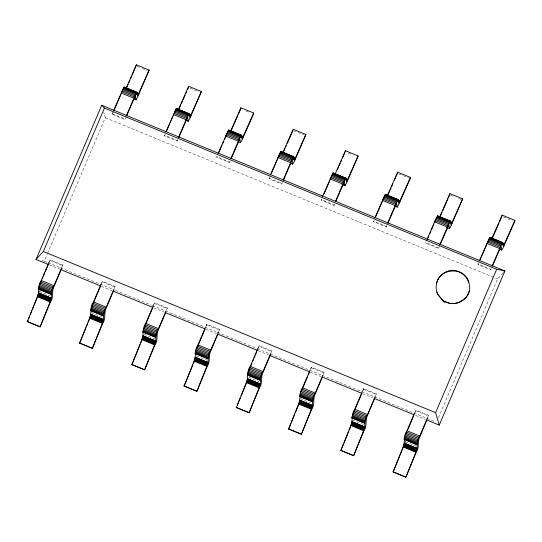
<?xml version="1.0" encoding="UTF-8"?>
<svg xmlns="http://www.w3.org/2000/svg" width="542" height="542" viewBox="0 0 542 542"><rect width="100%" height="100%" fill="white"/><g stroke="black" fill="none" stroke-linecap="round" stroke-linejoin="round"><path stroke-width="0.41" stroke-dasharray="2.71 2.03" d="M39.309 292.375L39.864 290.647M92.113 312.117L91.869 312.917L102.377 317.233M301.122 397.997L300.878 398.797L310.634 402.808M405.07 442.665L405.626 440.937M352.822 421.195L353.127 420.267L363.635 424.582M41.788 260.621L44.248 261.122L47.222 254.151M47.547 253.371L105.317 117.716L103.732 112.262M49.065 262.064L50.047 259.767L62.804 265.004L61.429 269.083M126.51 116.245L125.066 119.626L112.309 114.389L112.899 112.16M48.672 263.839L50.047 259.767M112.309 114.389L113.752 111.002M61.822 267.308L62.804 265.004M101.32 283.534L102.296 281.237L115.053 286.474L114.538 288.527M100.92 285.316L102.296 281.237M177.891 139.748L177.315 141.096L164.565 135.859L166.001 132.478M114.071 288.778L115.053 286.474M153.569 305.004L154.551 302.707L167.302 307.951L166.794 309.997M153.176 306.786L154.551 302.707M230.147 161.218L229.571 162.566L216.814 157.329L217.389 155.974M166.326 310.248L167.302 307.951M205.825 326.474L206.8 324.177L219.557 329.421L218.182 333.493M282.396 182.688L281.82 184.036L269.069 178.799L269.659 176.57M206.292 326.223L206.8 324.177M269.069 178.799L269.645 177.444M218.575 331.718L219.557 329.421M258.073 347.944L259.056 345.647L271.806 350.891L270.722 354.285M257.68 349.726L259.056 345.647M334.651 204.158L334.075 205.506L321.318 200.269L322.761 196.888M270.499 353.953L271.806 350.891M310.329 369.42L311.304 367.117L324.062 372.361L323.547 374.407M310.796 369.163L311.304 367.117M386.9 225.628L386.324 226.976L373.567 221.739L374.149 220.384M323.079 374.657L324.062 372.361M362.578 390.89L363.553 388.587L376.311 393.831L374.935 397.903M363.045 390.633L363.553 388.587M440.016 245.065L438.573 248.446L425.822 243.209L426.398 241.854M375.328 396.127L376.311 393.831M414.826 412.36L415.809 410.057L428.559 415.301L427.184 419.373M414.434 414.135L415.809 410.057M491.404 268.568L490.828 269.923L478.071 264.679L479.514 261.298M427.259 418.363L428.559 415.301M438.498 417.658L497.583 278.9L502.651 273.385M136.984 66.327L139.233 67.249M142.234 68.482L147.485 70.643M189.985 88.102L198.989 91.801M245.987 111.117L249.74 112.655M293.737 130.737L304.238 135.053M348.242 153.129L351.988 154.673M398.993 173.982L408.743 177.993M450.49 195.147L454.243 196.685M458.742 198.535L461.743 199.768M503.491 216.922L512.495 220.628M112.248 113.691L124.999 118.935L125.066 119.626M269.001 178.101L281.759 183.345L281.82 184.036M105.317 117.716L497.583 278.9M50.108 260.458L62.865 265.702M102.363 281.928L115.114 287.172M154.612 303.398L167.37 308.642M206.868 324.875L219.618 330.112M259.117 346.345L271.874 351.582M311.372 367.815L324.123 373.052M363.621 389.285L376.372 394.522M415.87 410.755L428.627 415.992M44.248 261.122L47.378 262.409M48.163 262.735L59.911 267.558M60.69 267.883L112.37 289.116M115.5 290.404L151.516 305.2M152.302 305.525L216.502 331.907M217.288 332.226L256.434 348.31M257.22 348.635L308.893 369.868M309.678 370.193L321.42 375.017M322.205 375.335L373.878 396.575M374.664 396.893L413.031 412.658M413.81 412.977L435.734 421.988M49.132 264.828L59.64 269.144M101.388 286.298L111.889 290.614M153.637 307.768L164.138 312.084M205.885 329.238L216.393 333.554M258.141 350.708L268.642 355.024M310.39 372.178L320.898 376.494M362.645 393.648L373.147 397.963M415.646 415.429L425.395 419.433M39.62 291.447L50.121 295.763M144.125 334.387L154.626 338.703M196.373 355.857L206.875 360.173M248.629 377.327L259.13 381.643M405.382 441.737L415.883 446.052M490.828 269.923L490.761 269.225L478.01 263.981L478.071 264.679M438.573 248.446L438.512 247.755L425.755 242.511L425.822 243.209M386.324 226.976L386.263 226.285L373.506 221.041L373.567 221.739M334.075 205.506L334.007 204.815L321.257 199.571L321.318 200.269M229.571 162.566L229.503 161.875L216.753 156.631L216.814 157.329M177.315 141.096L177.254 140.405L164.497 135.161L164.565 135.859"/><path stroke-width="0.81" d="M93.874 301.867L100.636 285.986L61.138 269.76L54.051 286.393C51.321 291.372 53.99 297.246 50.359 302.097L40.135 326.887L27.378 321.643L37.323 296.677C39.695 291.454 37.418 285.444 41.233 280.458L48.739 262.829M40.135 326.887L50.074 301.914C52.452 296.691 50.176 290.681 53.99 285.702L61.497 268.073M113.962 289.875L106.307 307.863C103.576 312.842 106.239 318.716 102.607 323.567L92.384 348.357L79.633 343.12L89.572 318.147C91.95 312.924 89.667 306.914 93.488 301.928L100.995 284.299M92.384 348.357L102.33 323.391C104.701 318.161 102.424 312.151 106.239 307.172L113.745 289.543M198.379 344.807L205.14 328.926L165.642 312.7L158.555 329.333C155.825 334.312 158.488 340.186 154.856 345.037L144.639 369.827L131.882 364.59L141.828 339.617C144.199 334.394 141.923 328.384 145.737 323.398L153.244 305.769M144.639 369.827L154.578 344.861C156.95 339.631 154.673 333.621 158.494 328.642L166.001 311.013M257.389 350.403L217.891 334.17L210.811 350.809C208.081 355.782 210.743 361.656 207.112 366.507L196.888 391.297L184.138 386.06L194.077 361.087C196.448 355.864 194.172 349.854 197.993 344.868L205.499 327.246M196.888 391.297L206.827 366.331C209.205 361.101 206.929 355.098 210.743 350.112L218.25 332.483M270.722 354.285L263.06 372.279C260.329 377.252 262.992 383.126 259.361 387.977L249.144 412.767L236.387 407.53L246.325 382.557C248.703 377.334 246.427 371.324 250.241 366.345L257.748 348.716M249.144 412.767L259.083 387.801C261.454 382.577 259.178 376.568 262.999 371.582L270.499 353.953M355.45 408.465L361.893 393.343L322.395 377.11L315.308 393.749C312.578 398.722 315.248 404.603 311.616 409.447L301.393 434.237L288.635 429L298.581 404.027C300.952 398.804 298.676 392.794 302.49 387.815L309.997 370.186M301.393 434.237L311.332 409.271C313.71 404.047 311.433 398.038 315.248 393.052L322.754 375.423M414.142 414.813L374.644 398.58L367.564 415.219C364.834 420.192 367.496 426.073 363.865 430.917L353.641 455.707L340.891 450.47L350.83 425.497C353.208 420.274 350.931 414.264 354.746 409.285L362.252 391.656M353.641 455.707L363.587 430.741C365.958 425.517 363.682 419.508 367.496 414.522L375.003 396.893M335.383 173.44L345.389 150.703L358.147 155.94L346.697 182.722L344.908 185.676L344.468 181.794L344.102 182.268L335.803 201.448L504.9 270.932L439.244 425.124L426.9 420.05L419.813 436.689C417.083 441.662 419.745 447.543 416.114 452.387L405.897 477.177L393.14 471.94L403.085 446.967C405.457 441.744 403.18 435.734 406.995 430.754L414.501 413.126M405.897 477.177L415.836 452.211C418.214 446.987 415.931 440.978 419.752 435.992L427.259 418.363M126.794 115.568L135.094 96.381L135.466 95.914L135.9 99.796L137.695 96.835L149.138 70.06L136.388 64.823L132.228 75.114M178.298 109.789L188.636 86.293L201.394 91.53L189.944 118.305L188.149 121.266L187.715 117.384L187.342 117.851L179.043 137.038M240.736 108.956L240.885 107.763L253.642 113L253.487 114.199L241.759 140.663L240.404 142.736L239.882 138.901L231.298 158.508M282.795 152.729L293.141 129.233L305.891 134.47L294.448 161.252L292.653 164.206L292.219 160.324L291.847 160.798L283.547 179.978M345.24 151.895L345.389 150.703M397.489 173.365L397.645 172.173L410.396 177.41L410.247 178.609L398.512 205.072L397.157 207.146L396.642 203.311L388.052 222.918M446.547 227.328L449.406 228.616L450.375 227.294L462.651 198.88L449.894 193.643L448.742 197.112M501.994 216.305L502.143 215.113L514.9 220.357L514.744 221.549L503.017 248.012L501.662 250.086L501.14 246.251L492.556 265.865M463.552 299.814C480.11 287.118 459.975 260.736 442.753 273.906C436.127 279.164 434.372 287.863 438.011 294.78C453.376 311.596 437.123 295.647 436.906 292.124M144.321 328.262L144.49 327.605M92.133 306.515L92.384 305.668M248.886 370.924L248.988 370.545M353.391 413.864L353.641 413.024M468.857 282.084C464.569 266.576 439.623 267.646 436.554 283.405M443.817 300.891C453.037 307.389 467.184 300.925 469.209 290.803M40.128 284.198L40.318 283.662M144.633 327.138L145.032 326.013M196.888 348.614L197.071 348.072M301.386 391.554L301.576 391.019M405.89 434.494L406.29 433.363M92.567 305.132L93.021 303.913M249.32 369.549L249.537 368.953M143.034 337.456L143.447 336.345M404.291 444.806L404.705 443.702M197.288 347.483L197.525 346.86M354.041 411.893L354.807 409.976M40.772 282.443L41.3 281.156M145.276 325.383L145.534 324.739M249.781 368.33L250.038 367.679M302.029 389.8L302.558 388.506M406.534 432.74L406.791 432.089M142.106 339.8L142.58 338.615M351.114 425.68L351.589 424.501M403.363 447.15L403.837 445.971M27.378 321.643L28.021 320.098M28.658 318.547L29.614 316.223M30.257 314.672L31.849 310.803M32.493 309.252L33.448 306.928M34.085 305.376L37.601 296.853M79.633 343.12L82.188 336.921M82.824 335.369L86.022 327.625M86.659 326.074L87.614 323.75M88.258 322.199L89.85 318.323M132.201 363.811L140.188 344.448M140.825 342.896L141.787 340.572M184.138 386.06L192.762 365.139M193.399 363.594L194.354 361.27M237.342 405.206L238.304 402.882M238.941 401.331L240.221 398.234M241.176 395.911L246.292 383.512M288.635 429L290.871 423.573M291.515 422.028L294.706 414.278M295.343 412.733L298.859 404.21M340.891 450.47L343.445 444.271M344.082 442.719L348.872 431.1M349.515 429.555L350.471 427.225M393.458 471.167L401.446 451.798M402.083 450.246L403.045 447.922M93.285 303.269L93.549 302.626M197.783 346.209L198.054 345.566M48.38 264.516L36.043 259.449L101.7 105.256L166.292 131.801L169.51 124.24M36.043 259.449L43.353 251.481L104.423 108.068L101.7 105.256M113.556 110.629L124.064 87.045L137.051 92.323L137.492 96.049L149.138 70.06M42.262 278.886L43.231 276.616M43.875 275.106L44.844 272.836M45.487 271.325L46.449 269.056M47.093 267.545L48.062 265.275M114.362 109.572L121.123 93.691M126.306 115.866L134.883 95.826L137.051 92.323M165.805 132.099L176.319 108.522L189.307 113.793L189.747 117.519L201.394 91.53M170.154 122.722L171.123 120.453M171.767 118.942L172.729 116.672M178.562 137.336L187.139 117.296L189.307 113.793M218.053 153.569L228.568 129.992L241.556 135.263L241.996 138.989L253.642 113M145.805 324.096L152.566 308.215M218.866 152.512L222.084 144.951M222.728 143.44L223.697 141.171M224.341 139.66L225.303 137.39M230.811 158.806L239.388 138.766L241.556 135.263M270.309 175.039L280.824 151.462L293.805 156.733L294.245 160.459L305.891 134.47M271.44 173.23L278.412 156.895M283.06 180.276L291.643 160.236L293.805 156.733M322.558 196.509L333.073 172.932L346.06 178.203L346.501 181.929L358.147 155.94M250.302 367.036L251.915 363.255M252.558 361.744L253.527 359.475M254.171 357.964L255.133 355.694M255.777 354.183L256.745 351.914M324.014 193.941L329.807 180.33M335.315 201.746L343.892 181.706L346.06 178.203M374.813 217.979L385.328 194.402L398.309 199.673L398.749 203.399L410.396 177.41M302.876 387.747L307.707 376.405M308.351 374.895L309.319 372.625M375.62 216.922L382.381 201.041M387.564 223.216L396.141 203.175L398.309 199.673M426.737 240.214L435.111 220.574L437.577 215.872L450.565 221.143L451.005 224.876L462.651 198.88M428.194 237.64L428.837 236.129M429.806 233.859L430.768 231.59M431.412 230.079L432.381 227.809M433.024 226.299L433.986 224.029M439.819 244.686L448.397 224.645L450.565 221.143M440.3 244.395L448.972 224.734L449.406 228.616M479.311 260.919L489.826 237.342L502.813 242.62L503.254 246.346L514.9 220.357M408.024 429.176L413.824 415.565M480.124 259.862L481.086 257.599M481.736 256.081L486.885 243.988M492.068 266.163L500.645 246.115L502.813 242.62M439.244 425.124L435.626 412.665L496.689 269.252L504.9 270.932L503.775 272.159M173.379 115.161L173.65 114.538M330.132 179.571L330.403 178.948M434.637 222.511L434.908 221.888M126.042 88.319L136.388 64.823M126.889 87.242L128.224 84.206M128.894 82.696L129.897 80.419M130.561 78.902L131.564 76.632M178.813 109.47L180.811 104.924M181.475 103.407L182.478 101.13M183.149 99.613L185.147 95.067M185.818 93.549L186.814 91.28M187.485 89.762L188.48 87.486M230.546 131.259L240.885 107.763M231.393 130.182L237.735 115.778M238.399 114.26L240.404 109.714M283.981 150.893L284.984 148.623M285.648 147.106L286.318 145.588M287.314 143.312L292.985 130.426M337.564 169.334L338.567 167.058M339.231 165.54L340.234 163.271M340.904 161.753L341.568 160.236M342.571 157.959L344.902 152.654M387.3 195.669L397.645 172.173M388.147 194.592L389.481 191.563M390.152 190.046L391.155 187.769M391.819 186.252L392.821 183.982M394.488 180.188L395.491 177.918M396.155 176.401L397.157 174.124M439.555 217.139L449.894 193.643M440.07 216.82L442.069 212.274M442.739 210.757L446.405 202.417M447.075 200.906L448.071 198.629M491.804 238.615L502.143 215.113M492.651 237.532L498.992 223.128M499.656 221.617L501.662 217.064M121.394 93.068L121.659 92.486M225.899 136.008L226.163 135.425M382.652 200.418L382.916 199.835M487.156 243.358L487.421 242.775M330.667 178.365L330.918 177.844M435.172 221.305L435.422 220.784M121.909 91.957L122.14 91.51M226.414 134.897L226.841 134.084M278.663 156.367L278.893 155.92M383.167 199.314L383.397 198.86M331.142 177.39L331.508 176.76M487.902 241.8L488.098 241.434M449.914 303.385C454.42 304.218 459.65 303.086 462.997 300.105M444.474 301.42L449.169 303.093M124.064 87.045L136.821 92.289M176.319 108.522L189.07 113.759M228.568 129.992L241.325 135.229M280.824 151.462L293.574 156.699M333.073 172.932L345.83 178.169M385.328 194.402L398.079 199.639M437.577 215.872L450.327 221.109M489.826 237.342L502.583 242.579M123.82 87.364L136.57 92.607M176.069 108.84L188.826 114.077M228.317 130.31L241.075 135.547M280.573 151.78L293.324 157.017M332.822 173.25L345.579 178.487M385.077 194.72L397.828 199.957M437.326 216.19L450.084 221.427M489.575 237.66L502.332 242.897M136.55 92.635L138.799 93.563M188.799 114.105L191.048 115.033M241.8 135.886L243.304 136.503M293.303 157.044L295.553 157.973M346.304 178.826L347.801 179.443M397.808 199.984L400.057 200.913M449.304 221.15L452.306 222.383M503.057 243.236L504.561 243.853M123.488 87.899L136.245 93.143M137.051 93.488L138.556 94.105M175.737 109.369L190.804 115.575M227.992 130.839L240.743 136.083M241.556 136.428L243.06 137.045M280.241 152.309L292.998 157.553M293.811 157.898L295.309 158.515M332.497 173.779L345.247 179.023M346.06 179.368L347.558 179.985M384.745 195.249L397.503 200.493M398.309 200.838L399.813 201.455M436.994 216.719L452.062 222.925M489.25 238.189L502 243.433M502.813 243.778L504.317 244.395M136.821 93.983L138.318 94.599M189.07 115.453L190.574 116.069M241.325 136.923L242.823 137.539M293.574 158.393L295.078 159.009M345.83 179.863L347.327 180.479M398.079 201.339L399.576 201.956M450.327 222.809L451.832 223.426M502.583 244.279L504.08 244.896M123.088 88.631L135.846 93.868M175.344 110.101L188.094 115.338M227.593 131.57L240.343 136.808M279.841 153.04L292.599 158.278M332.097 174.51L344.847 179.748M384.346 195.98L397.103 201.218M436.601 217.45L449.352 222.694M488.85 238.92L501.607 244.164M136.604 94.423L138.102 95.04M241.109 137.37L242.606 137.986M293.358 158.84L294.862 159.456M397.862 201.78L399.359 202.396M502.366 244.72L503.864 245.336M293.161 159.213L294.665 159.829M122.634 89.532L135.385 94.775M174.883 111.002L187.64 116.245M227.132 132.472L239.889 137.715M279.387 153.942L292.138 159.185M331.636 175.412L344.394 180.655M383.892 196.882L396.642 202.125M436.141 218.351L448.898 223.595M488.396 239.821L501.147 245.065M122.133 90.582L134.883 95.826M174.382 112.052L187.139 117.296M226.637 133.522L239.388 138.766M278.886 154.992L291.643 160.236M331.135 176.462L343.892 181.706M383.39 197.938L396.141 203.175M435.639 219.408L448.397 224.645M487.895 240.878L500.645 246.115M121.604 91.747L134.355 96.991M173.853 113.224L186.611 118.461M226.102 134.694L238.859 139.931M278.358 156.164L291.108 161.401M330.606 177.634L343.364 182.871M382.862 199.104L395.613 204.341M435.111 220.574L447.868 225.811M487.36 242.044L500.117 247.281M121.062 93L133.813 98.237M173.311 114.47L186.069 119.707M225.56 135.94L238.317 141.177M277.816 157.41L290.566 162.647M330.064 178.88L342.822 184.117M382.32 200.35L395.071 205.587M434.569 221.82L447.326 227.057M486.818 243.29L499.575 248.534M134.748 98.874L136.245 99.491M186.245 120.033L188.501 120.961M343.005 184.449L345.254 185.371M396.006 206.224L397.503 206.841M133.589 98.746L136.035 99.735M185.289 119.972L188.291 121.205M238.094 141.686L240.54 142.675M290.343 163.156L292.788 164.145M341.907 184.443L345.044 185.615M394.847 206.095L397.293 207.091M499.351 249.035L501.797 250.031M167.044 132.106L323.046 196.211M323.798 196.516L335.051 201.143M104.423 108.068L496.689 269.252M43.353 251.481L435.626 412.665M113.386 291.23L152.885 307.456M270.146 355.64L309.645 371.873M41.233 280.458L53.99 285.702M93.488 301.928L106.239 307.172M145.737 323.398L158.494 328.642M197.993 344.868L210.743 350.112M250.241 366.345L262.999 371.582M302.49 387.815L315.248 393.052M354.746 409.285L367.496 414.522M406.995 430.754L419.752 435.992M40.697 281.752L53.448 286.989M92.946 303.222L105.704 308.459M145.202 324.692L157.952 329.929M197.451 346.162L210.208 351.399M249.706 367.632L262.457 372.869M301.955 389.102L314.712 394.339M354.204 410.572L366.961 415.816M406.459 432.042L419.21 437.286M40.176 283.039L52.933 288.283M92.431 304.509L105.182 309.753M144.68 325.979L157.437 331.223M196.936 347.456L209.686 352.693M249.185 368.926L261.942 374.163M301.44 390.396L314.191 395.633M353.689 411.866L366.439 417.103M405.938 433.336L418.695 438.573M39.695 284.299L52.452 289.536M91.95 305.769L104.701 311.006M144.199 327.239L156.956 332.476M196.455 348.709L209.205 353.953M248.703 370.179L261.461 375.423M300.952 391.649L313.71 396.893M353.208 413.119L365.958 418.363M405.457 434.589L418.214 439.833M39.268 285.478L52.018 290.722M91.517 306.948L104.274 312.192M143.772 328.418L156.523 333.662M196.021 349.888L208.778 355.132M248.27 371.358L261.027 376.602M300.525 392.835L313.276 398.072M352.774 414.305L365.532 419.542M405.03 435.775L417.78 441.012M38.895 286.549L51.653 291.792M91.151 308.019L103.901 313.262M143.4 329.489L156.157 334.732M195.655 350.965L208.406 356.202M247.904 372.435L260.661 377.672M300.16 393.905L312.91 399.142M352.408 415.375L365.159 420.612M404.657 436.845L417.415 442.082M38.604 287.477L51.361 292.721M90.86 308.947L103.61 314.191M143.108 330.424L155.866 335.661M195.364 351.893L208.114 357.131M247.613 373.363L260.363 378.601M299.862 394.833L312.619 400.071M352.117 416.303L364.868 421.541M404.366 437.773L417.123 443.01M38.394 288.236L51.151 293.479M90.65 309.706L103.4 314.949M142.898 331.176L155.656 336.419M195.154 352.646L207.904 357.889M247.403 374.116L260.16 379.359M299.658 395.592L312.409 400.829M351.907 417.062L364.658 422.299M404.156 438.532L416.913 443.769M38.279 288.798L51.036 294.042M90.528 310.268L103.285 315.512M142.783 331.745L155.534 336.982M195.032 353.215L207.789 358.452M247.287 374.685L260.038 379.922M299.536 396.155L312.294 401.392M351.785 417.625L364.542 422.862M404.041 439.095L416.791 444.332M38.252 289.15L51.009 294.394M90.507 310.62L103.258 315.864M142.756 332.09L155.513 337.334M195.012 353.567L207.762 358.804M247.26 375.037L260.018 380.274M299.509 396.507L312.267 401.744M351.765 417.977L364.515 423.214M404.014 439.447L416.771 444.684M38.597 292.843L51.348 298.086M90.846 314.313L103.603 319.556M143.102 335.789L155.852 341.026M195.35 357.259L208.108 362.496M247.606 378.729L260.356 383.966M299.855 400.199L312.605 405.436M352.104 421.669L364.861 426.906M404.359 443.139L417.11 448.376M38.584 292.998L51.341 298.242M90.839 314.468L103.59 319.712M143.088 335.945L155.845 341.182M195.344 357.415L208.094 362.652M247.592 378.885L260.35 384.122M299.848 400.355L312.599 405.592M352.097 421.825L364.847 427.062M404.346 443.295L417.103 448.532M38.536 293.242L51.294 298.486M90.792 314.719L103.542 319.956M143.041 336.189L155.798 341.426M195.296 357.659L208.047 362.896M247.545 379.129L260.302 384.366M299.794 400.599L312.551 405.836M352.049 422.069L364.8 427.306M404.298 443.539L417.055 448.776M38.455 293.574L51.205 298.811M90.704 315.044L103.461 320.281M142.952 336.514L155.71 341.751M195.208 357.984L207.959 363.221M247.457 379.454L260.214 384.691M299.712 400.924L312.463 406.168M351.961 422.394L364.719 427.638M404.21 443.864L416.967 449.108M38.333 293.974L51.084 299.211M90.582 315.444L103.339 320.681M142.831 336.914L155.588 342.151M195.086 358.384L207.837 363.621M247.335 379.854L260.092 385.098M299.59 401.324L312.341 406.568M351.839 422.794L364.597 428.038M404.088 444.264L416.845 449.508M38.177 294.435L50.928 299.679M90.426 315.905L103.183 321.149M142.681 337.375L155.432 342.619M194.93 358.845L207.688 364.088M247.179 380.315L259.936 385.558M299.435 401.785L312.185 407.028M351.683 423.261L364.441 428.498M403.939 444.731L416.69 449.968M37.994 294.95L50.745 300.193M90.243 316.42L103 321.663M142.499 337.89L155.249 343.133M194.747 359.36L207.505 364.603M246.996 380.836L259.753 386.073M299.252 402.306L312.002 407.543M351.501 423.776L364.258 429.013M403.756 445.246L416.507 450.483M37.784 295.505L50.541 300.749M90.04 316.975L102.79 322.219M142.289 338.445L155.046 343.689M194.544 359.915L207.295 365.159M246.793 381.385L259.543 386.629M299.042 402.862L311.799 408.099M351.297 424.332L364.048 429.569M403.546 445.802L416.303 451.039M37.561 296.088L50.318 301.325M89.809 317.558L102.567 322.795M142.065 339.028L154.816 344.265M194.314 360.498L207.071 365.742M246.569 381.968L259.32 387.212M298.818 403.438L311.575 408.682M351.067 424.908L363.824 430.152M403.323 446.378L416.073 451.622M37.323 296.677L50.074 301.914M89.572 318.147L102.33 323.391M141.828 339.617L154.578 344.861M194.077 361.087L206.827 366.331M246.325 382.557L259.083 387.801M298.581 404.027L311.332 409.271M350.83 425.497L363.587 430.741M403.085 446.967L415.836 452.211M27.1 321.467L39.857 326.711M79.349 342.937L92.106 348.181M131.604 364.407L144.355 369.651M183.853 385.877L196.611 391.121M236.109 407.347L248.859 412.591M288.358 428.817L301.115 434.061M340.606 450.287L353.364 455.531M392.862 471.757L405.612 477.001"/></g></svg>
